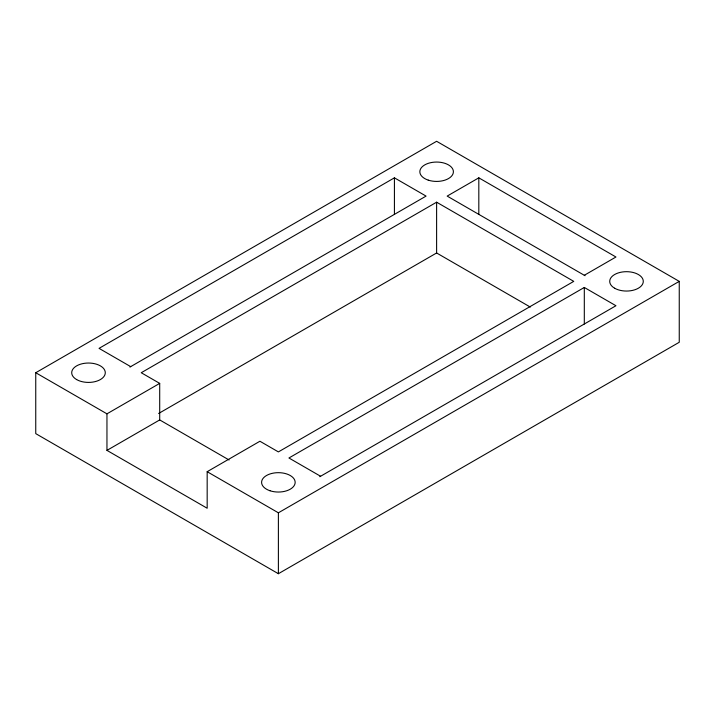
<?xml version="1.0" encoding="UTF-8"?>
<svg xmlns="http://www.w3.org/2000/svg" width="715" height="715" viewBox="0 0 715 715"><rect width="100%" height="100%" fill="white"/><g stroke="black" fill="none" stroke-linecap="round" stroke-linejoin="round"><path stroke-width="1.07" d="M35.75 372.73L436.615 141.284L679.25 281.37L679.25 342.271L278.385 573.716L35.75 433.63L35.75 372.73L106.955 413.833L159.704 383.383L159.704 419.928L229.086 459.986M129.933 367.072L426.069 196.098L394.421 177.829L99.045 348.366L130.693 366.634M106.955 413.833L106.955 450.379L207.171 508.24L207.171 471.694L259.92 441.244L278.385 451.907L573.761 281.37L436.615 202.193L141.239 372.73L159.704 383.383M584.307 275.275L615.955 257.007L478.818 177.829L447.17 196.098L585.049 275.704M158.614 413.485L436.615 252.976L530.298 307.066M106.955 450.379L159.704 419.928M319.82 476.699L615.955 305.734L584.307 287.457L288.931 457.993L320.579 476.262M207.171 471.694L278.385 512.807L679.25 281.37M584.307 287.457L584.307 324.002M478.818 177.829L478.818 214.375M436.615 202.193L436.615 252.976M394.421 177.829L394.421 214.375M278.385 512.807L278.385 573.716M428.231 180.126A16.785 9.688 0 0 0 453.399 171.743A16.785 9.688 0 0 0 428.231 163.351A16.785 9.688 0 0 0 428.231 180.126M614.632 288.217A16.785 9.688 0 0 0 642.714 283.873A16.785 9.688 0 0 0 622.157 272.013A16.785 9.688 0 0 0 614.632 288.217M76.63 379.576A16.785 9.688 0 0 0 104.712 375.232A16.785 9.688 0 0 0 84.156 363.363A16.785 9.688 0 0 0 76.63 379.576M269.993 490.749A16.785 9.688 0 0 0 295.161 482.357A16.785 9.688 0 0 0 269.993 473.965A16.785 9.688 0 0 0 269.993 490.749"/></g></svg>
